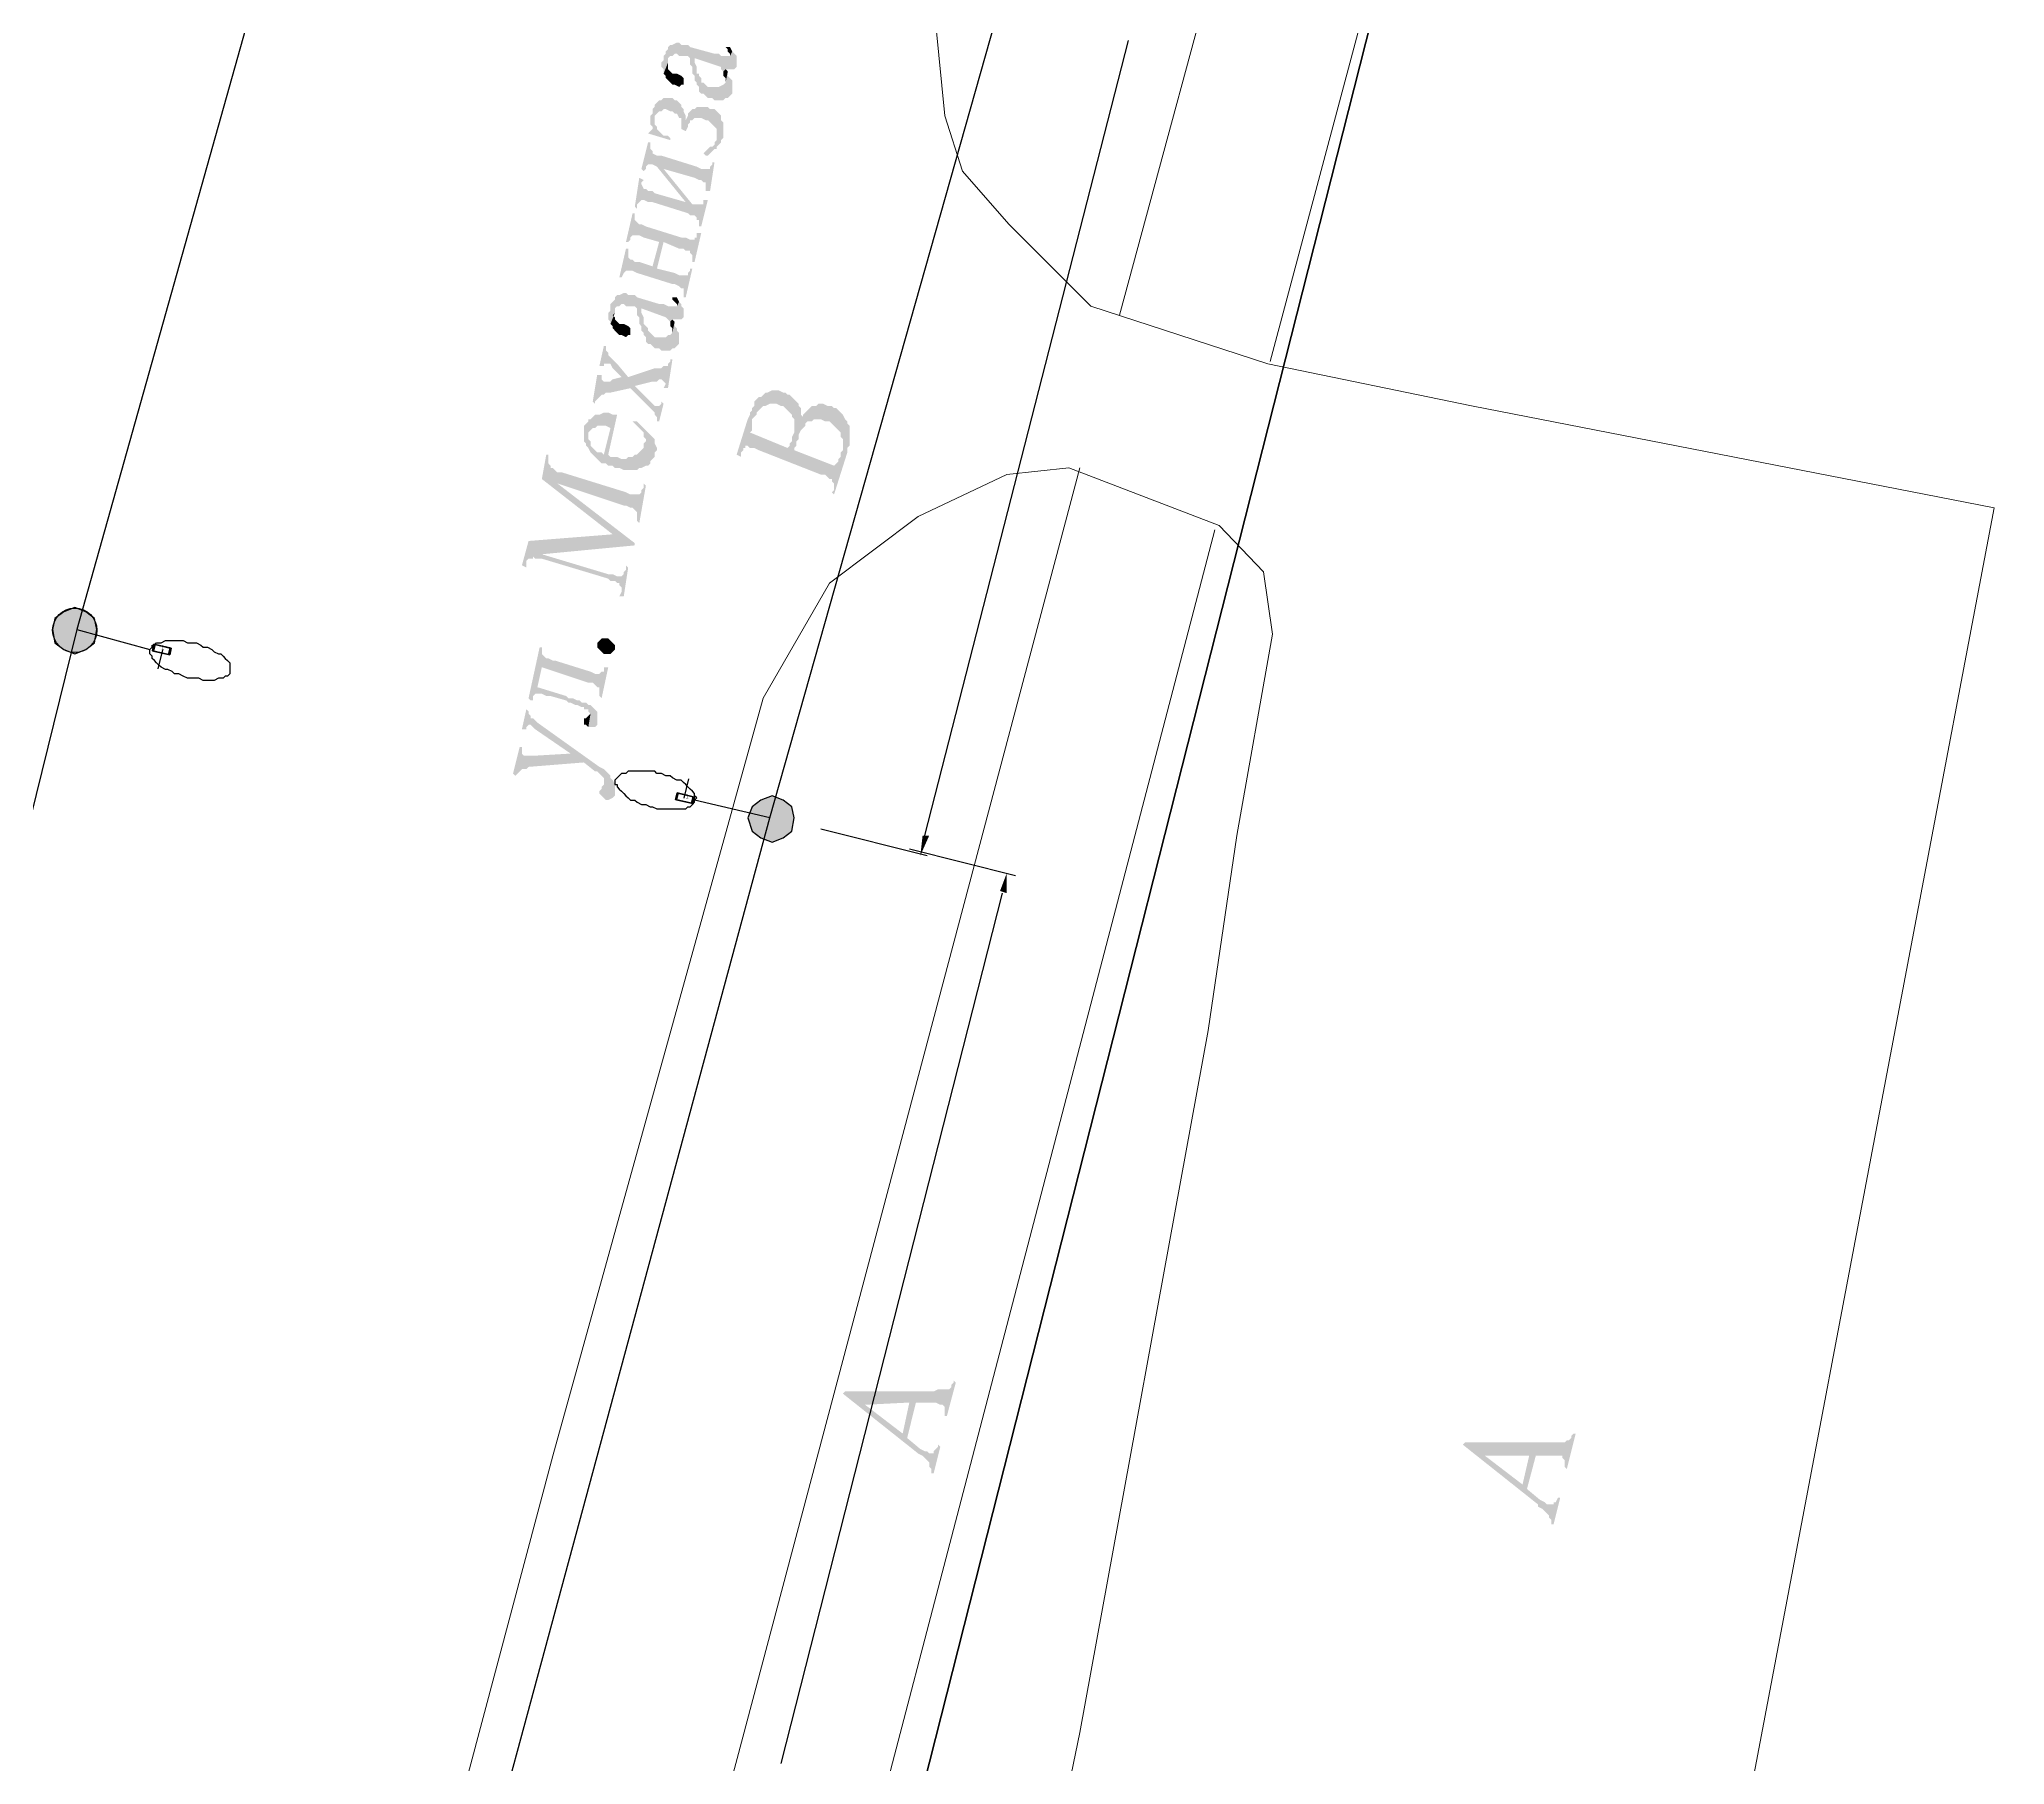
# Model space of a CAD drawing. Extents: x 243 to 885, y -99 to 1005.
# Drawn here: x 374.79 to 424.5, y 219.47 to 263.09 of the extents above; entities that cross this region are included whole.
import ezdxf

# ---------------------------------------------------------------- set-up
doc = ezdxf.new("R2010")
doc.units = 0
doc.header["$MEASUREMENT"] = 0
for name, color, linetype in [('DLXLUM01', 6, 'Continuous'), ('DLXLUMEX', 2, 'Continuous'), ('DLXSCENE', 7, 'Continuous'), ('PDF _Геометрия', 7, 'Continuous'), ('PDF _Сплошная заливка', 7, 'Continuous')]:
    doc.layers.add(name, color=color, linetype=linetype)

# ---------------------------------------------------------------- blocks, each defined once
blk = doc.blocks.new('*U6')
for p, q in [((-0.214, 0.137), (-0.253, -0.028)), ((-0.253, -0.028), (-0.214, 0.137)), ((-0.185, 0.13), (-0.224, -0.035)), ((-0.224, -0.035), (-0.185, 0.13)), ((-0.185, 0.13), (-0.214, 0.137)), ((-0.214, 0.137), (-0.185, 0.13)), ((0.195, 0.042), (-0.214, 0.137)), ((-0.214, 0.137), (0.195, 0.042)), ((0.224, 0.035), (-0.185, 0.13)), ((-0.185, 0.13), (0.224, 0.035)), ((0.156, -0.124), (0.195, 0.042)), ((0.195, 0.042), (0.156, -0.124)), ((0.185, -0.13), (0.224, 0.035)), ((0.224, 0.035), (0.185, -0.13)), ((0.224, 0.035), (0.195, 0.042)), ((0.195, 0.042), (0.224, 0.035)), ((-0.224, -0.035), (-0.253, -0.028)), ((-0.253, -0.028), (0.156, -0.124)), ((-0.253, -0.028), (-0.224, -0.035)), ((0.156, -0.124), (-0.253, -0.028)), ((-0.224, -0.035), (0.185, -0.13)), ((0.185, -0.13), (-0.224, -0.035)), ((0.156, -0.124), (0.185, -0.13)), ((0.185, -0.13), (0.156, -0.124))]:
    blk.add_line(p, q)
at = {"color": 1}
blk.add_line((-0.029, 0.007), (0.084, 0.494), dxfattribs=at)
at = {"layer": 'DLXLUMEX', "color": 7}
blk.add_text('1', height=0.1, dxfattribs=at).set_placement((0, 0))
blk = doc.blocks.new('*U7')
for p, q in [((-0.185, 0.13), (-0.224, -0.035)), ((-0.224, -0.035), (-0.185, 0.13)), ((-0.156, 0.124), (-0.195, -0.042)), ((-0.195, -0.042), (-0.156, 0.124)), ((0.224, 0.035), (-0.185, 0.13)), ((-0.156, 0.124), (-0.185, 0.13)), ((-0.185, 0.13), (0.224, 0.035)), ((-0.185, 0.13), (-0.156, 0.124)), ((0.253, 0.028), (-0.156, 0.124)), ((-0.156, 0.124), (0.253, 0.028)), ((0.185, -0.13), (0.224, 0.035)), ((0.224, 0.035), (0.185, -0.13)), ((0.214, -0.137), (0.253, 0.028)), ((0.253, 0.028), (0.214, -0.137)), ((0.224, 0.035), (0.253, 0.028)), ((0.253, 0.028), (0.224, 0.035)), ((-0.224, -0.035), (0.185, -0.13)), ((0.185, -0.13), (-0.224, -0.035)), ((-0.224, -0.035), (-0.195, -0.042)), ((-0.195, -0.042), (-0.224, -0.035)), ((-0.195, -0.042), (0.214, -0.137)), ((0.214, -0.137), (-0.195, -0.042)), ((0.185, -0.13), (0.214, -0.137)), ((0.214, -0.137), (0.185, -0.13))]:
    blk.add_line(p, q)
at = {"color": 1}
blk.add_line((0.029, -0.007), (-0.084, -0.494), dxfattribs=at)
at = {"layer": 'DLXLUMEX', "color": 7}
blk.add_text('1', height=0.1, dxfattribs=at).set_placement((0, 0))
blk = doc.blocks.new('*U46')
blk.add_line((33.147, -9.687), (212.825, 698.104))

msp = doc.modelspace()

# ---------------------------------------------------------------- hatches: boundary and pattern name
at = {"layer": 'PDF _Сплошная заливка', "linetype": 'ByBlock', "transparency": 33554559}
for points in [[(390.577, 262.612), (390.577, 262.556), (390.521, 262.5), (390.521, 262.388), (390.577, 262.332), (390.577, 262.276), (390.577, 262.22), (390.689, 262.5), (390.689, 262.556), (390.689, 262.612), (390.745, 262.668), (390.801, 262.668), (390.857, 262.724), (390.913, 262.724), (390.969, 262.668), (391.081, 262.668), (391.193, 262.668), (391.249, 262.612), (391.249, 262.556), (391.249, 262.444), (391.305, 262.388), (391.361, 262.612), (392.033, 262.388), (392.033, 262.332), (392.089, 262.276), (392.145, 262.332), (392.201, 262.332), (392.313, 262.332), (392.369, 262.332), (392.425, 262.388), (392.425, 262.444), (392.425, 262.5), (392.425, 262.556), (392.425, 262.612), (392.425, 262.668), (392.369, 262.724), (392.313, 262.78), (392.257, 262.668), (392.201, 262.668), (392.145, 262.668), (392.089, 262.668), (392.033, 262.668), (391.977, 262.724), (391.865, 262.724), (391.249, 262.892), (391.193, 262.948), (391.137, 262.948), (391.025, 262.948), (390.969, 263.004), (390.913, 263.004), (390.801, 262.948), (390.745, 262.948), (390.689, 262.892), (390.689, 262.836), (390.633, 262.78), (390.633, 262.724), (390.577, 262.668)], [(390.577, 262.22), (390.633, 262.164), (390.633, 262.108), (390.689, 262.052), (390.745, 261.996), (390.801, 261.94), (390.857, 261.94), (390.969, 261.884), (391.025, 261.94), (391.081, 261.94), (391.081, 261.996), (391.081, 262.052), (391.081, 262.108), (391.025, 262.164), (390.913, 262.22), (390.857, 262.22), (390.801, 262.22), (390.745, 262.276), (390.689, 262.332), (390.689, 262.388), (390.689, 262.444), (390.689, 262.5)], [(391.305, 262.388), (391.305, 262.22), (391.361, 262.164), (391.361, 262.052), (391.417, 261.996), (391.417, 261.94), (391.473, 261.884), (391.473, 261.772), (391.529, 261.716), (391.585, 261.716), (391.641, 261.66), (391.697, 261.604), (391.809, 261.604), (391.865, 261.548), (391.921, 261.548), (391.977, 261.548), (392.089, 261.548), (392.145, 261.604), (392.201, 261.604), (392.257, 261.66), (392.313, 261.716), (392.313, 261.772), (392.313, 261.884), (392.313, 261.94), (392.313, 261.996), (392.313, 262.052), (392.257, 262.108), (392.201, 262.164), (392.201, 262.276), (392.145, 261.996), (392.089, 261.94), (391.977, 261.884), (391.921, 261.884), (391.865, 261.884), (391.753, 261.884), (391.697, 261.884), (391.641, 261.94), (391.585, 261.996), (391.529, 261.996), (391.529, 262.108), (391.473, 262.164), (391.473, 262.22), (391.417, 262.22), (391.417, 262.276), (391.417, 262.332), (391.417, 262.388), (391.361, 262.5), (391.361, 262.612)], [(392.145, 262.892), (392.201, 262.836), (392.201, 262.78), (392.257, 262.724), (392.257, 262.668), (392.313, 262.78), (392.257, 262.892)], [(392.089, 262.276), (392.089, 262.164), (392.145, 262.108), (392.145, 261.996), (392.201, 262.276), (392.145, 262.332)], [(390.242, 260.764), (390.186, 260.708), (390.745, 260.54), (390.745, 260.596), (390.689, 260.652), (390.577, 260.652), (390.521, 260.708), (390.465, 260.764), (390.409, 260.82), (390.409, 260.876), (390.354, 260.932), (390.354, 260.988), (390.354, 261.044), (390.354, 261.1), (390.409, 261.492), (390.298, 260.82)], [(390.298, 261.212), (390.242, 261.156), (390.242, 260.932), (390.298, 260.876), (390.298, 260.82), (390.409, 261.492), (390.354, 261.436), (390.354, 261.38), (390.298, 261.324), (390.298, 261.268)], [(390.409, 261.492), (390.354, 261.1), (390.354, 261.156), (390.409, 261.212), (390.465, 261.268), (390.521, 261.268), (390.577, 261.324), (390.633, 261.324), (390.745, 261.268), (390.801, 261.268), (390.857, 261.212), (390.913, 261.212), (390.969, 261.1), (391.025, 261.1), (391.025, 261.044), (391.025, 260.932), (391.025, 260.876), (391.025, 260.82), (391.137, 260.764), (391.193, 260.876), (391.193, 260.932), (391.249, 260.988), (391.249, 261.044), (391.305, 261.044), (391.361, 261.1), (391.417, 261.1), (391.473, 261.1), (391.529, 261.1), (391.641, 261.044), (391.697, 261.044), (391.753, 260.988), (391.809, 260.932), (391.865, 260.876), (391.921, 260.82), (391.921, 260.764), (391.921, 260.708), (391.921, 260.652), (392.033, 261.044), (392.033, 261.1), (392.033, 261.156), (391.977, 261.212), (391.921, 261.268), (391.865, 261.324), (391.753, 261.324), (391.697, 261.38), (391.641, 261.38), (391.585, 261.38), (391.529, 261.38), (391.473, 261.38), (391.417, 261.38), (391.361, 261.324), (391.305, 261.324), (391.249, 261.268), (391.193, 261.212), (391.193, 261.156), (391.137, 261.044), (391.137, 261.1), (391.137, 261.156), (391.081, 261.268), (391.081, 261.324), (391.025, 261.38), (391.025, 261.436), (390.969, 261.492), (390.913, 261.548), (390.857, 261.548), (390.801, 261.604), (390.745, 261.604), (390.633, 261.604), (390.577, 261.604), (390.521, 261.548), (390.465, 261.548)], [(391.585, 260.204), (391.641, 260.148), (391.697, 260.148), (391.753, 260.204), (391.809, 260.26), (391.865, 260.316), (391.921, 260.316), (391.921, 260.372), (391.977, 260.428), (392.033, 260.484), (392.033, 260.54), (392.089, 260.596), (392.089, 260.652), (392.089, 260.708), (392.089, 260.82), (392.089, 260.876), (392.089, 260.932), (392.089, 260.988), (392.033, 261.044), (391.921, 260.652), (391.921, 260.596), (391.921, 260.54), (391.865, 260.484), (391.865, 260.428), (391.809, 260.372), (391.753, 260.372), (391.697, 260.316), (391.641, 260.26)], [(390.186, 260.484), (390.018, 259.812), (390.074, 259.756), (390.13, 259.812), (390.13, 259.868), (390.186, 259.924), (390.242, 259.924), (390.298, 259.924), (390.409, 259.868), (391.137, 258.972), (391.193, 258.692), (391.249, 258.636), (391.361, 258.636), (391.417, 258.58), (391.417, 258.524), (391.473, 258.524), (391.473, 258.412), (391.473, 258.357), (391.529, 258.357), (391.697, 259.028), (391.585, 259.028), (391.585, 258.972), (391.585, 258.916), (391.529, 258.916), (391.473, 258.916), (391.361, 258.916), (391.305, 258.916), (390.577, 259.812), (390.521, 260.148), (390.465, 260.148), (390.409, 260.148), (390.298, 260.204), (390.298, 260.26), (390.242, 260.316), (390.242, 260.372), (390.242, 260.484)], [(390.521, 260.148), (390.577, 259.812), (391.361, 259.588), (391.473, 259.532), (391.529, 259.532), (391.585, 259.476), (391.641, 259.476), (391.641, 259.42), (391.641, 259.364), (391.641, 259.252), (391.753, 259.252), (391.865, 259.98), (391.809, 259.98), (391.809, 259.924), (391.753, 259.868), (391.753, 259.812), (391.697, 259.812), (391.641, 259.812), (391.529, 259.812), (391.417, 259.868)], [(389.962, 259.588), (389.85, 258.86), (389.906, 258.804), (389.906, 258.916), (389.962, 258.972), (390.018, 259.028), (390.074, 259.028), (390.186, 258.972), (390.298, 258.972), (391.193, 258.692), (391.137, 258.972), (390.354, 259.196), (390.298, 259.252), (390.186, 259.252), (390.13, 259.308), (390.074, 259.308), (390.018, 259.42), (390.018, 259.476), (390.074, 259.532)], [(389.794, 258.692), (389.626, 257.965), (389.682, 257.965), (389.738, 258.021), (389.738, 258.077), (389.794, 258.133), (389.85, 258.133), (389.906, 258.133), (389.962, 258.133), (390.074, 258.077), (390.465, 257.965), (390.298, 257.349), (390.577, 257.965), (390.969, 257.797), (391.081, 257.797), (391.137, 257.741), (391.249, 257.741), (391.249, 257.685), (391.305, 257.629), (391.305, 257.573), (391.305, 257.461), (391.361, 257.461), (391.529, 258.189), (391.417, 258.189), (391.417, 258.077), (391.361, 258.077), (391.361, 258.021), (391.249, 258.021), (391.137, 258.077), (391.025, 258.077), (390.13, 258.357), (390.018, 258.412), (389.962, 258.412), (389.906, 258.468), (389.85, 258.524), (389.85, 258.58), (389.85, 258.692)], [(389.626, 257.797), (389.458, 257.069), (389.514, 257.069), (389.57, 257.181), (389.626, 257.237), (389.682, 257.237), (389.738, 257.237), (389.794, 257.237), (389.906, 257.181), (390.801, 256.901), (390.857, 256.901), (390.969, 256.845), (391.025, 256.789), (391.081, 256.789), (391.081, 256.733), (391.081, 256.677), (391.081, 256.565), (391.137, 256.565), (391.305, 257.293), (391.249, 257.293), (391.249, 257.237), (391.193, 257.181), (391.193, 257.125), (391.137, 257.125), (391.081, 257.125), (391.025, 257.125), (390.969, 257.125), (390.857, 257.181), (390.409, 257.293), (390.577, 257.965), (390.298, 257.349), (389.962, 257.461), (389.85, 257.461), (389.794, 257.517), (389.738, 257.517), (389.682, 257.573), (389.682, 257.629), (389.682, 257.685), (389.682, 257.797)], [(389.234, 256.285), (389.234, 256.229), (389.178, 256.173), (389.178, 256.005), (389.234, 255.949), (389.234, 255.893), (389.346, 256.173), (389.346, 256.229), (389.346, 256.285), (389.402, 256.341), (389.458, 256.341), (389.514, 256.397), (389.57, 256.397), (389.626, 256.341), (389.738, 256.341), (389.85, 256.341), (389.906, 256.285), (389.906, 256.229), (389.906, 256.117), (389.962, 256.061), (390.018, 256.285), (390.633, 256.061), (390.689, 256.005), (390.745, 255.949), (390.801, 256.005), (390.857, 256.005), (390.969, 256.005), (391.025, 256.005), (391.081, 256.061), (391.081, 256.117), (391.081, 256.173), (391.081, 256.229), (391.081, 256.285), (391.025, 256.341), (391.025, 256.397), (390.969, 256.453), (390.913, 256.341), (390.857, 256.341), (390.801, 256.341), (390.745, 256.341), (390.689, 256.341), (390.577, 256.397), (390.465, 256.397), (389.906, 256.565), (389.85, 256.621), (389.794, 256.621), (389.682, 256.621), (389.626, 256.677), (389.57, 256.677), (389.458, 256.621), (389.402, 256.621), (389.346, 256.565), (389.346, 256.509), (389.29, 256.453), (389.234, 256.397), (389.234, 256.341)], [(390.801, 256.565), (390.801, 256.509), (390.857, 256.453), (390.913, 256.397), (390.913, 256.341), (390.969, 256.453), (390.913, 256.565)], [(389.234, 255.893), (389.29, 255.837), (389.29, 255.781), (389.346, 255.725), (389.402, 255.669), (389.458, 255.613), (389.514, 255.613), (389.626, 255.557), (389.682, 255.613), (389.738, 255.613), (389.738, 255.669), (389.738, 255.725), (389.738, 255.781), (389.682, 255.837), (389.57, 255.893), (389.458, 255.893), (389.402, 255.949), (389.346, 256.005), (389.346, 256.061), (389.29, 256.117), (389.346, 256.173)], [(389.962, 256.061), (389.962, 255.893), (390.018, 255.837), (390.018, 255.725), (390.074, 255.669), (390.074, 255.613), (390.13, 255.557), (390.13, 255.445), (390.186, 255.389), (390.242, 255.389), (390.298, 255.333), (390.354, 255.277), (390.465, 255.277), (390.521, 255.221), (390.577, 255.221), (390.633, 255.221), (390.745, 255.221), (390.801, 255.277), (390.857, 255.277), (390.913, 255.333), (390.969, 255.389), (390.969, 255.445), (390.969, 255.557), (390.969, 255.613), (390.969, 255.669), (390.913, 255.725), (390.913, 255.781), (390.857, 255.837), (390.857, 255.949), (390.801, 255.669), (390.745, 255.613), (390.689, 255.613), (390.633, 255.557), (390.577, 255.557), (390.521, 255.557), (390.409, 255.557), (390.354, 255.557), (390.298, 255.613), (390.242, 255.669), (390.186, 255.725), (390.186, 255.781), (390.13, 255.837), (390.074, 255.893), (390.074, 255.949), (390.074, 256.005), (390.074, 256.061), (390.018, 256.173), (390.018, 256.285)], [(390.745, 255.949), (390.745, 255.837), (390.801, 255.781), (390.801, 255.669), (390.857, 255.949), (390.801, 256.005)], [(389.066, 255.333), (388.954, 254.829), (389.066, 254.829), (389.066, 254.885), (389.178, 254.885), (389.234, 254.885), (389.29, 254.773), (389.346, 254.717), (389.514, 254.549), (389.682, 254.549), (389.402, 254.885), (389.346, 254.941), (389.29, 254.997), (389.234, 255.053), (389.178, 255.109), (389.178, 255.165), (389.122, 255.221), (389.122, 255.333)], [(388.898, 254.605), (388.786, 253.933), (388.842, 253.877), (388.842, 253.933), (388.898, 253.989), (388.954, 254.045), (389.01, 254.101), (389.066, 254.101), (389.122, 254.157), (389.234, 254.157), (389.738, 254.269), (389.85, 254.325), (390.298, 254.437), (390.409, 254.437), (390.465, 254.493), (390.521, 254.493), (390.577, 254.437), (390.633, 254.381), (390.577, 254.269), (390.689, 254.269), (390.801, 254.997), (390.745, 254.997), (390.745, 254.941), (390.689, 254.885), (390.689, 254.829), (390.633, 254.829), (390.577, 254.829), (390.521, 254.773), (390.465, 254.773), (390.354, 254.773), (389.682, 254.549), (389.514, 254.549), (389.29, 254.493), (389.234, 254.437), (389.178, 254.437), (389.122, 254.437), (389.066, 254.437), (389.01, 254.493), (389.01, 254.549), (389.01, 254.605)], [(389.738, 254.269), (390.186, 253.821), (390.242, 253.765), (390.298, 253.709), (390.354, 253.653), (390.354, 253.597), (390.409, 253.541), (390.409, 253.485), (390.409, 253.429), (390.465, 253.429), (390.577, 253.877), (390.521, 253.933), (390.521, 253.877), (390.465, 253.821), (390.354, 253.821), (390.298, 253.877), (390.186, 253.989), (389.85, 254.325)], [(392.705, 253.485), (392.425, 252.589), (392.537, 252.533), (392.537, 252.645), (392.593, 252.701), (392.593, 252.757), (392.817, 253.429), (392.817, 253.485), (392.873, 253.541), (392.929, 253.597), (392.929, 253.653), (392.985, 253.709), (393.041, 253.765), (393.097, 253.821), (393.153, 253.821), (393.265, 253.877), (393.321, 253.877), (393.377, 253.877), (393.433, 253.877), (393.545, 253.821), (393.601, 253.821), (393.657, 253.765), (393.713, 253.709), (393.769, 253.653), (393.825, 253.597), (393.825, 253.541), (393.881, 253.485), (393.881, 253.429), (393.881, 253.373), (393.881, 253.317), (393.881, 253.261), (393.881, 253.205), (393.881, 253.149), (393.825, 253.037), (394.049, 253.653), (394.049, 253.765), (393.993, 253.821), (393.993, 253.877), (393.937, 253.933), (393.881, 253.989), (393.825, 254.045), (393.769, 254.101), (393.713, 254.101), (393.657, 254.157), (393.601, 254.157), (393.489, 254.213), (393.433, 254.213), (393.377, 254.213), (393.321, 254.213), (393.209, 254.157), (393.153, 254.157), (393.097, 254.101), (393.041, 254.045), (392.985, 254.045), (392.929, 253.989), (392.873, 253.933), (392.873, 253.877), (392.873, 253.821), (392.817, 253.765), (392.817, 253.709), (392.761, 253.653), (392.761, 253.597)], [(388.562, 253.205), (388.562, 252.925), (388.618, 252.869), (388.674, 253.093), (388.674, 253.149), (388.73, 253.205), (388.786, 253.261), (388.842, 253.261), (388.898, 253.317), (388.954, 253.317), (389.01, 253.317), (389.122, 253.317), (389.234, 253.261), (389.066, 252.589), (389.01, 252.365), (389.122, 252.365), (389.178, 252.309), (389.29, 252.309), (389.346, 252.253), (389.402, 252.253), (389.458, 252.253), (389.57, 252.197), (389.626, 252.197), (389.682, 252.197), (389.794, 252.197), (389.85, 252.197), (389.906, 252.197), (389.962, 252.253), (390.074, 252.869), (390.074, 252.813), (390.074, 252.757), (390.018, 252.701), (389.962, 252.645), (389.906, 252.589), (389.85, 252.589), (389.794, 252.533), (389.682, 252.533), (389.626, 252.477), (389.57, 252.477), (389.514, 252.477), (389.402, 252.533), (389.346, 252.533), (389.234, 252.533), (389.178, 252.589), (389.402, 253.597), (389.346, 253.597), (389.29, 253.597), (389.178, 253.653), (389.122, 253.653), (389.066, 253.653), (388.954, 253.597), (388.898, 253.597), (388.842, 253.597), (388.786, 253.541), (388.73, 253.485), (388.674, 253.485), (388.674, 253.429), (388.618, 253.373), (388.562, 253.317)], [(392.593, 252.757), (392.649, 252.757), (392.649, 252.813), (392.705, 252.813), (392.761, 252.757), (392.873, 252.757), (392.985, 252.701), (394.553, 252.085), (394.665, 252.085), (394.721, 252.029), (394.777, 251.973), (394.833, 251.973), (394.833, 251.917), (394.889, 251.861), (394.889, 251.805), (394.889, 251.694), (394.833, 251.638), (394.889, 251.582), (395.225, 252.645), (395.225, 252.757), (395.281, 252.813), (395.281, 252.869), (395.281, 252.981), (395.281, 253.037), (395.281, 253.093), (395.281, 253.149), (395.281, 253.205), (395.281, 253.261), (395.281, 253.317), (395.057, 252.645), (395.057, 252.589), (395.057, 252.533), (395.001, 252.477), (395.001, 252.421), (394.945, 252.365), (394.889, 252.309), (393.881, 252.701), (393.881, 252.757), (393.937, 252.813), (393.937, 252.869), (393.937, 252.925), (393.993, 252.981), (394.161, 253.653), (394.105, 253.597), (394.105, 253.541), (394.049, 253.597), (394.049, 253.653), (393.825, 253.037), (393.825, 252.925), (393.769, 252.869), (393.769, 252.813), (393.713, 252.757), (392.761, 253.149), (392.817, 253.205), (392.817, 253.317), (392.817, 253.373), (392.817, 253.429)], [(394.161, 253.653), (393.993, 252.981), (393.993, 253.093), (394.049, 253.205), (394.105, 253.261), (394.161, 253.317), (394.161, 253.373), (394.217, 253.429), (394.329, 253.429), (394.385, 253.485), (394.441, 253.485), (394.497, 253.485), (394.553, 253.485), (394.665, 253.429), (394.721, 253.429), (394.777, 253.429), (394.833, 253.373), (394.889, 253.317), (394.945, 253.261), (395.001, 253.205), (395.057, 253.149), (395.057, 253.093), (395.057, 253.037), (395.113, 252.981), (395.113, 252.925), (395.113, 252.869), (395.113, 252.813), (395.113, 252.701), (395.057, 252.645), (395.281, 253.317), (395.225, 253.373), (395.225, 253.429), (395.169, 253.485), (395.113, 253.597), (395.057, 253.653), (395.001, 253.709), (394.945, 253.765), (394.889, 253.765), (394.833, 253.821), (394.777, 253.821), (394.721, 253.821), (394.609, 253.877), (394.553, 253.877), (394.497, 253.877), (394.441, 253.821), (394.329, 253.821), (394.273, 253.765), (394.217, 253.709)], [(388.618, 252.869), (388.618, 252.813), (388.674, 252.757), (388.73, 252.645), (388.786, 252.589), (388.842, 252.533), (388.898, 252.477), (388.954, 252.421), (389.01, 252.365), (389.066, 252.589), (389.01, 252.645), (388.898, 252.645), (388.842, 252.701), (388.786, 252.757), (388.73, 252.813), (388.73, 252.925), (388.674, 252.981), (388.674, 253.037), (388.674, 253.093)], [(389.794, 253.429), (389.85, 253.373), (389.906, 253.317), (389.962, 253.261), (390.018, 253.205), (390.074, 253.149), (390.074, 253.037), (390.13, 252.981), (390.13, 252.925), (390.074, 252.869), (389.962, 252.253), (390.018, 252.253), (390.13, 252.309), (390.186, 252.309), (390.242, 252.365), (390.242, 252.421), (390.298, 252.477), (390.354, 252.533), (390.354, 252.589), (390.354, 252.645), (390.409, 252.701), (390.409, 252.757), (390.354, 252.869), (390.354, 252.925), (390.354, 252.981), (390.298, 253.037), (390.242, 253.093), (390.186, 253.149), (390.13, 253.205), (390.074, 253.261), (390.018, 253.317), (389.962, 253.373), (389.906, 253.429), (389.85, 253.429)], [(387.61, 252.589), (387.498, 251.973), (389.29, 250.574), (389.85, 250.294), (389.85, 250.35), (387.89, 251.861), (387.89, 252.141), (387.834, 252.197), (387.778, 252.253), (387.722, 252.253), (387.722, 252.309), (387.666, 252.365), (387.666, 252.421), (387.666, 252.477), (387.666, 252.589)], [(387.89, 252.141), (387.89, 251.861), (389.57, 251.302), (389.626, 251.302), (389.738, 251.246), (389.794, 251.246), (389.85, 251.19), (389.906, 251.134), (389.906, 251.078), (389.906, 250.966), (389.906, 250.91), (389.962, 250.854), (390.13, 251.805), (390.074, 251.861), (390.074, 251.75), (390.018, 251.694), (390.018, 251.638), (389.962, 251.582), (389.906, 251.582), (389.85, 251.582), (389.738, 251.582), (389.626, 251.638), (388.002, 252.141)], [(387.162, 250.406), (386.994, 249.79), (387.106, 249.734), (387.106, 249.846), (387.106, 249.902), (387.162, 249.958), (387.218, 249.958), (387.274, 249.958), (387.274, 250.014), (387.33, 249.958), (387.442, 249.958), (387.498, 250.07), (389.85, 250.294), (389.29, 250.574)], [(387.442, 249.958), (387.498, 249.958), (389.178, 249.454), (389.234, 249.398), (389.346, 249.398), (389.402, 249.342), (389.458, 249.342), (389.458, 249.286), (389.514, 249.23), (389.514, 249.174), (389.514, 249.118), (389.458, 249.006), (389.57, 249.006), (389.682, 249.734), (389.626, 249.79), (389.626, 249.678), (389.57, 249.622), (389.57, 249.566), (389.514, 249.51), (389.458, 249.51), (389.402, 249.51), (389.29, 249.566), (389.178, 249.566), (387.498, 250.07)], [(375.964, 247.662), (376.188, 247.83), (376.244, 248.166), (376.188, 248.446), (375.964, 248.614), (375.684, 248.726), (375.404, 248.614), (375.18, 248.446), (375.124, 248.166), (375.18, 247.83), (375.404, 247.662), (375.684, 247.55)], [(387.442, 247.718), (387.162, 246.43), (387.218, 246.374), (387.274, 246.374), (387.274, 246.486), (387.33, 246.542), (387.498, 247.214), (388.674, 246.822), (388.786, 246.822), (388.842, 246.766), (388.898, 246.71), (388.954, 246.71), (388.954, 246.654), (388.954, 246.598), (388.954, 246.542), (388.954, 246.486), (389.01, 246.43), (389.178, 247.214), (389.122, 247.214), (389.066, 247.214), (389.066, 247.102), (389.01, 247.102), (388.954, 247.046), (388.898, 247.046), (388.842, 247.046), (388.73, 247.102), (387.834, 247.382), (387.778, 247.382), (387.666, 247.438), (387.61, 247.438), (387.554, 247.494), (387.498, 247.55), (387.498, 247.606), (387.498, 247.718)], [(388.898, 247.83), (388.954, 247.886), (389.01, 247.942), (389.066, 247.942), (389.122, 247.942), (389.178, 247.942), (389.234, 247.886), (389.29, 247.83), (389.346, 247.774), (389.346, 247.718), (389.346, 247.662), (389.29, 247.606), (389.234, 247.55), (389.178, 247.55), (389.066, 247.55), (389.01, 247.606), (388.954, 247.662), (388.898, 247.718), (388.898, 247.774)], [(387.33, 246.542), (387.386, 246.542), (387.498, 246.542), (387.61, 246.486), (387.722, 246.486), (388.114, 246.374), (388.17, 246.318), (388.226, 246.318), (388.338, 246.262), (388.394, 246.262), (388.506, 246.206), (388.562, 246.206), (388.562, 246.15), (388.674, 246.15), (388.674, 246.094), (388.73, 246.038), (388.674, 245.702), (388.73, 245.702), (388.786, 245.702), (388.842, 245.702), (388.898, 245.758), (388.898, 245.87), (388.898, 245.926), (388.898, 246.038), (388.898, 246.094), (388.842, 246.15), (388.786, 246.206), (388.73, 246.262), (388.674, 246.262), (388.618, 246.318), (388.562, 246.318), (388.506, 246.318), (388.45, 246.374), (388.394, 246.374), (388.282, 246.43), (388.17, 246.43), (388.114, 246.486), (387.386, 246.71), (387.498, 247.214)], [(387.106, 246.15), (386.994, 245.646), (387.106, 245.646), (387.106, 245.702), (387.162, 245.758), (387.218, 245.758), (387.274, 245.702), (387.33, 245.646), (388.226, 245.031), (388.562, 244.807), (388.842, 244.583), (388.898, 244.583), (388.954, 244.527), (389.01, 244.471), (389.066, 244.415), (389.066, 244.359), (389.066, 244.303), (389.178, 244.527), (389.122, 244.583), (389.066, 244.639), (388.954, 244.695), (387.386, 245.814), (387.33, 245.87), (387.274, 245.926), (387.218, 245.926), (387.218, 245.982), (387.162, 246.038), (387.162, 246.094)], [(388.562, 245.87), (388.562, 245.758), (388.618, 245.758), (388.674, 245.702), (388.73, 246.038), (388.674, 245.982), (388.618, 245.926), (388.562, 245.926)], [(386.938, 245.198), (386.77, 244.527), (386.826, 244.471), (386.882, 244.527), (386.938, 244.583), (386.994, 244.639), (387.05, 244.639), (387.106, 244.639), (387.162, 244.695), (388.562, 244.807), (388.226, 245.031), (387.274, 244.975), (387.218, 244.975), (387.162, 244.975), (387.05, 244.975), (386.994, 245.031), (386.994, 245.087), (386.994, 245.143), (386.994, 245.198)], [(388.954, 244.079), (388.954, 244.023), (389.01, 243.967), (389.066, 243.911), (389.122, 243.855), (389.178, 243.855), (389.29, 243.911), (389.346, 243.967), (389.346, 244.023), (389.346, 244.079), (389.346, 244.135), (389.346, 244.191), (389.346, 244.247), (389.29, 244.359), (389.234, 244.415), (389.234, 244.471), (389.178, 244.527), (389.066, 244.303), (389.066, 244.247), (389.01, 244.191), (389.01, 244.135)], [(393.601, 242.903), (393.825, 243.071), (393.881, 243.407), (393.825, 243.687), (393.601, 243.855), (393.321, 243.967), (393.041, 243.855), (392.817, 243.687), (392.705, 243.407), (392.817, 243.071), (393.041, 242.903), (393.321, 242.791)], [(395.169, 228.905), (395.673, 228.569), (396.793, 228.625), (396.625, 227.841), (396.961, 228.625), (397.352, 228.625), (397.408, 228.625), (397.464, 228.625), (397.576, 228.569), (397.632, 228.569), (397.688, 228.513), (397.688, 228.457), (397.688, 228.401), (397.688, 228.289), (397.744, 228.289), (397.968, 229.129), (397.912, 229.185), (397.912, 229.129), (397.856, 229.073), (397.856, 229.017), (397.8, 228.961), (397.744, 228.961), (397.688, 228.961), (397.632, 228.961), (397.52, 228.961), (397.408, 228.905)], [(395.169, 228.905), (395.113, 228.849), (397.016, 227.337), (397.128, 227.281), (397.184, 227.225), (397.24, 227.169), (397.296, 227.113), (397.296, 227.057), (397.296, 227.001), (397.352, 226.945), (397.352, 226.833), (397.408, 226.833), (397.576, 227.505), (397.52, 227.561), (397.52, 227.505), (397.464, 227.449), (397.408, 227.393), (397.408, 227.337), (397.352, 227.337), (397.296, 227.337), (397.24, 227.393), (397.184, 227.393), (397.072, 227.449), (396.737, 227.729), (396.961, 228.625), (396.625, 227.841), (395.673, 228.569)], [(410.846, 227.617), (411.35, 227.281), (412.47, 227.281), (412.302, 226.553), (412.638, 227.281), (413.03, 227.281), (413.086, 227.281), (413.142, 227.281), (413.254, 227.281), (413.31, 227.281), (413.31, 227.225), (413.366, 227.169), (413.366, 227.057), (413.366, 227.001), (413.422, 226.945), (413.646, 227.841), (413.59, 227.841), (413.534, 227.785), (413.534, 227.729), (413.478, 227.673), (413.422, 227.673), (413.366, 227.617), (413.31, 227.617), (413.198, 227.617), (413.086, 227.617)], [(410.846, 227.617), (410.79, 227.561), (412.694, 226.049), (412.694, 225.993), (412.806, 225.937), (412.862, 225.881), (412.918, 225.825), (412.974, 225.769), (412.974, 225.713), (413.03, 225.657), (413.03, 225.545), (413.086, 225.545), (413.254, 226.217), (413.198, 226.217), (413.142, 226.105), (413.086, 226.105), (413.086, 226.049), (413.03, 226.049), (412.974, 226.049), (412.918, 226.049), (412.862, 226.105), (412.75, 226.161), (412.414, 226.441), (412.638, 227.281), (412.302, 226.553), (411.35, 227.281)]]:
    msp.add_hatch(color=256, dxfattribs=at).paths.add_polyline_path(points)

# ---------------------------------------------------------------- linework, layer by layer
at = {"layer": 'PDF _Геометрия', "color": 3, "linetype": 'ByBlock', "lineweight": 25}
msp.add_lwpolyline([(545.057, 1000.691), (599.929, 988.931), (493.714, 678.461), (504.407, 641.447), (324.731, -66.338), (291.584, -56.652), (468.909, 649.565), (472.101, 649.565), (480.667, 670.736), (470.477, 695.258)], close=True, dxfattribs=at)
at = {"layer": 'PDF _Геометрия', "linetype": 'ByBlock', "lineweight": 18}
for points in [[(448.809, 396.208), (444.889, 397.048), (441.194, 397.271), (438.282, 397.215), (435.651, 396.208), (434.027, 394.864), (433.131, 393.24), (424.9, 364.013), (418.237, 339.488), (411.406, 314.18), (404.911, 290.048), (397.688, 265.803), (397.464, 263.452), (397.688, 261.156), (398.136, 259.756), (399.312, 258.412), (401.384, 256.341), (405.863, 254.885), (411.014, 253.821), (424.228, 251.246), (413.814, 196.318), (400.6, 199.229)], [(441.306, 397.16), (423.892, 335.737), (412.694, 295.199), (402.112, 256.117)], [(405.919, 254.941), (417.957, 300.014), (426.02, 327.506), (439.066, 373.699), (445.113, 396.936)], [(401.104, 252.253), (389.626, 209.028)], [(393.377, 208.076), (404.519, 250.686)]]:
    msp.add_lwpolyline(points, dxfattribs=at)
at = {"layer": 'PDF _Геометрия', "color": 1, "linetype": 'ByBlock', "lineweight": 25}
for points in [[(380.387, 195.814), (393.265, 243.407), (405.583, 286.912), (416.502, 330.082), (429.66, 378.346)], [(398.808, 334.505), (387.218, 289.04), (375.74, 248.166), (363.534, 198.726), (351.271, 151.805), (330.163, 63.058), (318.012, 24.48)]]:
    msp.add_lwpolyline(points, dxfattribs=at)
at = {"layer": 'PDF _Геометрия', "linetype": 'ByBlock', "lineweight": 25}
for points in [[(397.184, 242.959), (402.336, 263.06)], [(375.74, 248.166), (377.587, 247.662)], [(393.265, 243.407), (391.361, 243.855)], [(394.553, 243.127), (397.24, 242.455)], [(396.793, 242.623), (399.48, 241.951)], [(399.144, 241.503), (393.545, 219.498)]]:
    msp.add_lwpolyline(points, dxfattribs=at)
at = {"layer": 'PDF _Геометрия', "linetype": 'ByBlock', "lineweight": 18}
msp.add_lwpolyline([(405.079, 242.959), (405.975, 248.054), (405.751, 249.622), (404.631, 250.798), (400.824, 252.253), (399.256, 252.085), (397.016, 251.022), (394.777, 249.342), (393.097, 246.43), (387.778, 227.281), (383.523, 211.324), (384.194, 210.484), (385.594, 209.644), (389.57, 209.028), (396.905, 206.956), (397.632, 207.18), (398.304, 207.852), (398.864, 209.42), (401.104, 220.282), (404.351, 238.032)], close=True, dxfattribs=at)
at = {"layer": 'PDF _Геометрия', "linetype": 'ByBlock', "lineweight": 25}
for points in [[(376.244, 248.166), (376.188, 248.446), (375.964, 248.614), (375.684, 248.726), (375.404, 248.614), (375.18, 248.446), (375.124, 248.166), (375.18, 247.83), (375.404, 247.662), (375.684, 247.55), (375.964, 247.662), (376.188, 247.83)], [(376.244, 248.166), (376.188, 248.446), (375.964, 248.614), (375.684, 248.726), (375.404, 248.614), (375.18, 248.446), (375.124, 248.166), (375.18, 247.83), (375.404, 247.662), (375.684, 247.55), (375.964, 247.662), (376.188, 247.83)], [(379.603, 247.158), (379.603, 247.046), (379.547, 246.99), (379.491, 246.99), (379.435, 246.934), (379.379, 246.934), (379.323, 246.934), (379.211, 246.878), (379.155, 246.878), (379.043, 246.878), (378.931, 246.878), (378.819, 246.934), (378.763, 246.934), (378.651, 246.934), (378.539, 246.934), (378.427, 246.99), (378.315, 247.046), (378.203, 247.046), (378.147, 247.102), (378.035, 247.158), (377.979, 247.158), (377.867, 247.214), (377.811, 247.27), (377.755, 247.326), (377.699, 247.382), (377.643, 247.438), (377.643, 247.494), (377.587, 247.55), (377.587, 247.606), (377.587, 247.662), (377.643, 247.718), (377.643, 247.774), (377.699, 247.774), (377.755, 247.83), (377.811, 247.83), (377.867, 247.83), (377.979, 247.886), (378.035, 247.886), (378.147, 247.886), (378.259, 247.886), (378.315, 247.886), (378.427, 247.886), (378.539, 247.83), (378.651, 247.83), (378.763, 247.83), (378.875, 247.774), (378.931, 247.718), (379.043, 247.718), (379.155, 247.662), (379.211, 247.606), (379.323, 247.55), (379.379, 247.55), (379.435, 247.494), (379.491, 247.438), (379.547, 247.382), (379.603, 247.326), (379.603, 247.27), (379.603, 247.214)], [(389.346, 244.359), (389.346, 244.247), (389.402, 244.247), (389.402, 244.191), (389.458, 244.135), (389.514, 244.079), (389.57, 244.023), (389.626, 243.967), (389.682, 243.911), (389.738, 243.855), (389.85, 243.855), (389.906, 243.799), (390.018, 243.743), (390.13, 243.743), (390.242, 243.687), (390.298, 243.687), (390.409, 243.631), (390.521, 243.631), (390.633, 243.631), (390.745, 243.631), (390.801, 243.631), (390.913, 243.631), (391.025, 243.631), (391.081, 243.631), (391.137, 243.631), (391.193, 243.687), (391.249, 243.687), (391.305, 243.743), (391.361, 243.799), (391.361, 243.855), (391.417, 243.911), (391.361, 243.967), (391.361, 244.023), (391.305, 244.079), (391.249, 244.135), (391.193, 244.191), (391.137, 244.247), (391.081, 244.303), (391.025, 244.359), (390.913, 244.359), (390.801, 244.415), (390.745, 244.471), (390.633, 244.471), (390.521, 244.527), (390.409, 244.527), (390.354, 244.583), (390.242, 244.583), (390.13, 244.583), (390.018, 244.583), (389.962, 244.583), (389.85, 244.583), (389.738, 244.583), (389.682, 244.583), (389.626, 244.527), (389.57, 244.527), (389.514, 244.527), (389.458, 244.471), (389.402, 244.415)], [(393.881, 243.407), (393.825, 243.687), (393.601, 243.855), (393.321, 243.967), (393.041, 243.855), (392.817, 243.687), (392.705, 243.407), (392.817, 243.071), (393.041, 242.903), (393.321, 242.791), (393.601, 242.903), (393.825, 243.071)], [(393.881, 243.407), (393.825, 243.687), (393.601, 243.855), (393.321, 243.967), (393.041, 243.855), (392.817, 243.687), (392.705, 243.407), (392.817, 243.071), (393.041, 242.903), (393.321, 242.791), (393.601, 242.903), (393.825, 243.071), (393.881, 243.407), (393.825, 243.687), (393.601, 243.855), (393.321, 243.967), (393.041, 243.855), (392.817, 243.687), (392.705, 243.407), (392.817, 243.071), (393.041, 242.903), (393.321, 242.791), (393.601, 242.903), (393.825, 243.071)], [(393.881, 243.407), (393.825, 243.687), (393.601, 243.855), (393.321, 243.967), (393.041, 243.855), (392.817, 243.687), (392.705, 243.407), (392.817, 243.071), (393.041, 242.903), (393.321, 242.791), (393.601, 242.903), (393.825, 243.071)]]:
    msp.add_lwpolyline(points, close=True, dxfattribs=at)
msp.add_circle((375.684, 248.147), 0.56, dxfattribs=at)
at = {"layer": 'PDF _Сплошная заливка', "linetype": 'ByBlock', "lineweight": 25, "transparency": 33554559}
for points in [[(397.128, 242.959), (397.296, 242.959), (397.072, 242.455)], [(399.088, 241.559), (399.256, 241.503), (399.256, 242.007)]]:
    msp.add_solid(points, dxfattribs=at)

# ---------------------------------------------------------------- block references
at = {"layer": 'DLXLUM01'}
for name, p in [('*U7', (377.872, 247.664)), ('*U6', (391.131, 243.898))]:
    msp.add_blockref(name, p, dxfattribs=at)
at = {"layer": 'DLXSCENE'}
msp.add_blockref('*U46', (291.582, -56.659), dxfattribs=at)

doc.saveas('drawing.dxf')
